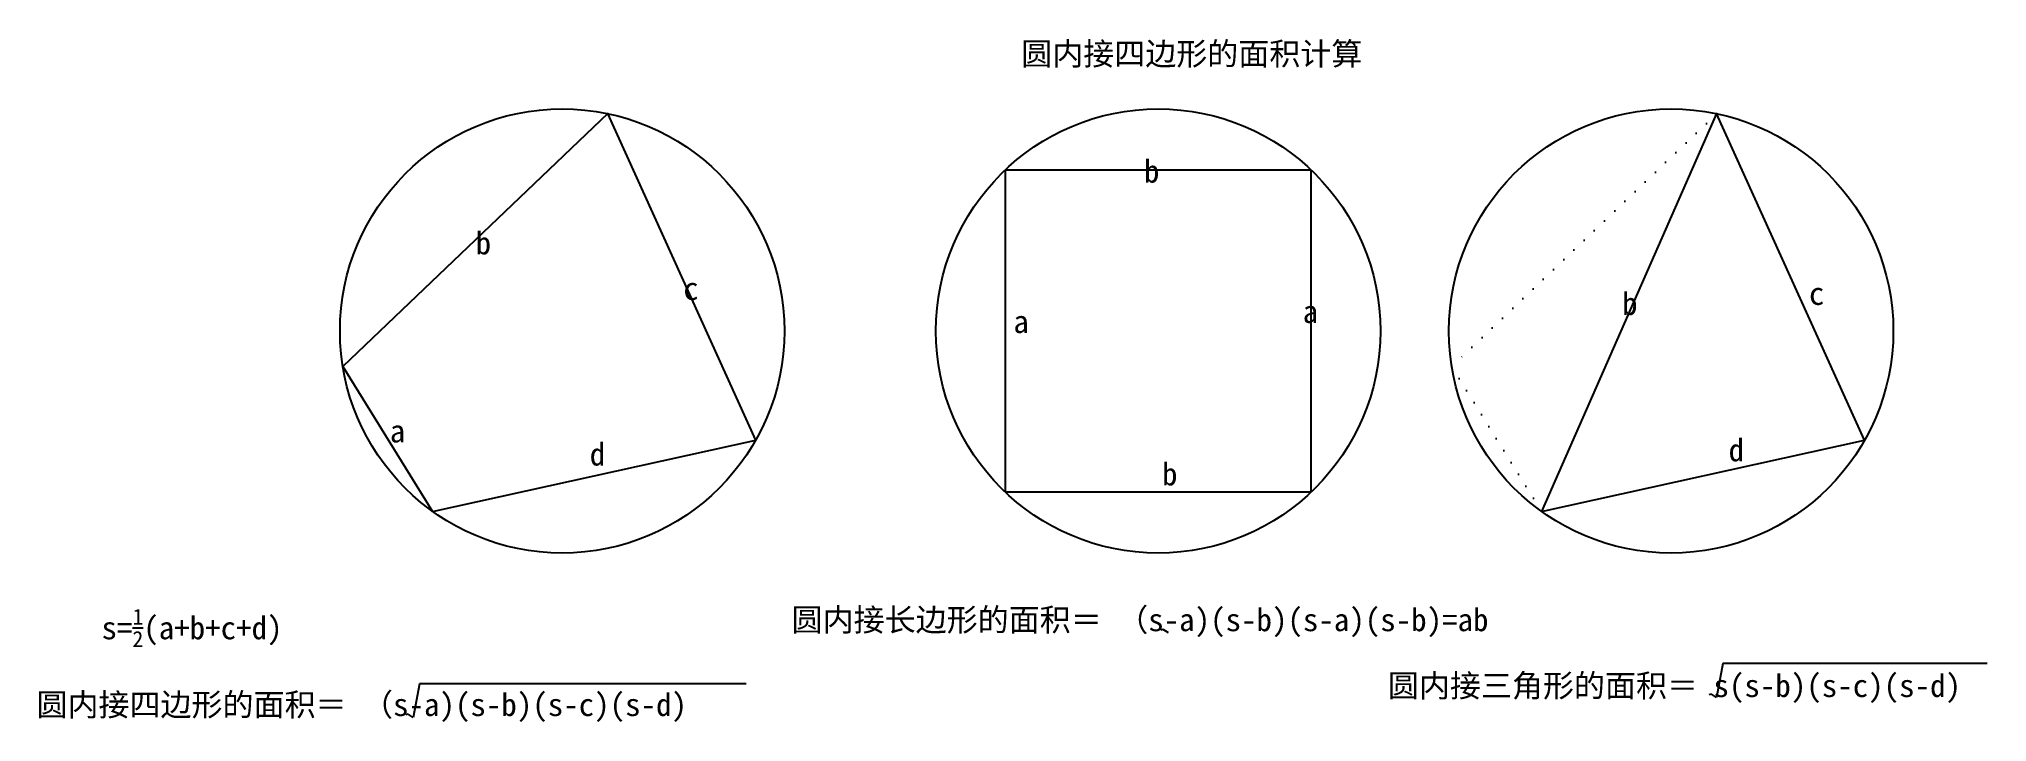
# Model space of a CAD drawing. Header units: millimetres. Extents: x 1451 to 1879, y 1094 to 1244.
import ezdxf

# ---------------------------------------------------------------- set-up
doc = ezdxf.new("R2010")
doc.units = ezdxf.units.MM
doc.linetypes.add('ACAD_ISO07W100', pattern=[3, 0, -3])
doc.styles.add('w', font='', dxfattribs={"height": 5})
doc.styles.get('w').set_extended_font_data('SimSun')

msp = doc.modelspace()

# ---------------------------------------------------------------- linework, layer by layer
at = {"linetype": 'ACAD_ISO07W100'}
for p, q in [((1819.59, 1227.44), (1761.35, 1171.82)), ((1761.35, 1171.82), (1781.06, 1139.95))]:
    msp.add_line(p, q, dxfattribs=at)
for p, q in [((1819.59, 1227.44), (1781.06, 1139.95)), ((1852.14, 1155.62), (1819.59, 1227.44)), ((1781.06, 1139.95), (1852.14, 1155.62)), ((1697.91, 1113.98), (1697.38, 1113.83)), ((1699.03, 1113.23), (1697.91, 1113.98)), ((1820.94, 1106.46), (1819.58, 1099)), ((1879.06, 1106.46), (1820.94, 1106.46)), ((1534.33, 1102.02), (1532.97, 1094.56)), ((1606.22, 1102.02), (1534.33, 1102.02)), ((1818.46, 1099.75), (1817.93, 1099.6)), ((1819.58, 1099), (1818.46, 1099.75)), ((1531.85, 1095.31), (1531.32, 1095.16)), ((1532.97, 1094.56), (1531.85, 1095.31))]:
    msp.add_line(p, q)
msp.add_lwpolyline([(1517.49, 1171.82), (1537.2, 1139.95), (1608.29, 1155.62), (1575.73, 1227.44), (1517.49, 1171.82)])
msp.add_lwpolyline([(1663.12, 1144.21), (1730.46, 1144.21), (1730.46, 1215.03), (1663.12, 1215.03)], close=True)
for centre in [(1565.73, 1179.62), (1696.79, 1179.62), (1809.58, 1179.62)]:
    msp.add_circle(centre, 48.86)

# ---------------------------------------------------------------- texts
at = {"style": 'w'}
for s, p in [('b', (1693.67, 1212.28)), ('b', (1546.71, 1196.48)), ('c', (1592.35, 1186.46)), ('b', (1798.81, 1183.16)), ('c', (1839.89, 1185.37)), ('a', (1664.95, 1179.19)), ('a', (1728.57, 1181.4)), ('a', (1527.83, 1155.11)), ('d', (1571.78, 1150.03)), ('d', (1822.22, 1150.95)), ('b', (1697.64, 1145.66)), ('圆内接长边形的面积＝ （s-a)(s-b)(s-a)(s-b)=ab', (1616.18, 1113.59)), ('圆内接三角形的面积＝ s(s-b)(s-c)(s-d)', (1747.3, 1099.1)), ('圆内接四边形的面积＝ （s-a)(s-b)(s-c)(s-d)', (1450.12, 1094.92))]:
    msp.add_text(s, height=5, dxfattribs=at).set_placement(p)
at = {"char_height": 5, "attachment_point": 1, "style": 'w'}
for s, insert, width in [('圆内接四边形的面积计算', (1666.67, 1243.11), 224.9619), ('\\A1;s={\\H0.7x;\\S1/2;}(a+b+c+d)', (1464.43, 1118.51), 147.5457)]:
    msp.add_mtext(s, dxfattribs=dict(at, insert=insert, width=width))

doc.saveas('drawing.dxf')
